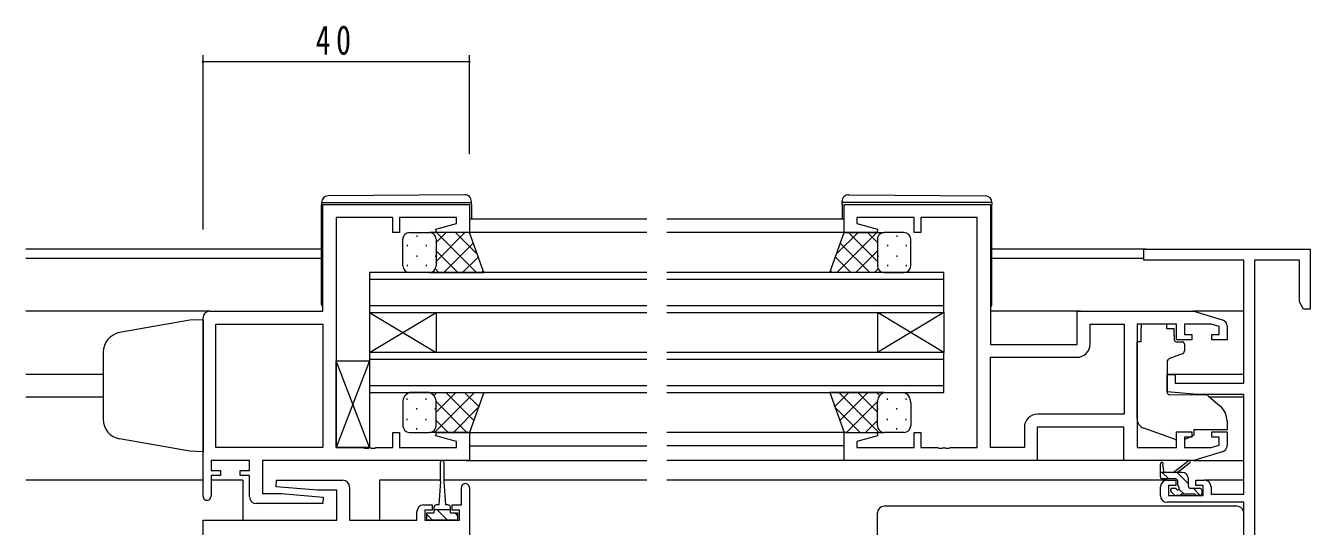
# Model space of a CAD drawing. Units: millimetres, scale not verified. Extents: x -567 to 567, y -403 to 403.
# Drawn here: x 224.4 to 417.3, y 84.9 to 160.1 of the extents above; entities that cross this region are included whole.
import ezdxf

# ---------------------------------------------------------------- set-up
doc = ezdxf.new("R2010")
doc.units = ezdxf.units.MM
doc.header["$LTSCALE"] = 2
for name, color, linetype, lineweight in [('0-3_YKK_11', 7, 'Continuous', 18), ('0-4_YKK_12', 2, 'Continuous', 18), ('0-6_YKK_13', 4, 'Continuous', 18), ('0-7_YKK_D', 6, 'Continuous', 18)]:
    doc.layers.add(name, color=color, linetype=linetype, lineweight=lineweight)
doc.styles.add('ＭＳ ゴシック', font='')
doc.styles.get('ＭＳ ゴシック').set_extended_font_data('MS Gothic')

msp = doc.modelspace()

# ---------------------------------------------------------------- linework, layer by layer
at = {"layer": '0-3_YKK_11'}
for p, q in [((269.024, 133.248), (291.024, 133.248)), ((269.024, 117.248), (269.024, 133.248)), ((291.024, 133.248), (291.024, 129.048)), ((369.274, 133.248), (369.274, 112.248)), ((279.524, 131.318), (271.024, 131.318)), ((271.024, 131.318), (271.024, 96.778)), ((279.524, 129.048), (279.524, 131.318)), ((289.094, 131.318), (280.524, 131.318)), ((280.524, 131.318), (280.524, 129.048)), ((289.094, 130.401), (289.094, 131.318)), ((349.204, 131.318), (349.204, 130.401)), ((357.774, 131.318), (349.204, 131.318)), ((357.774, 129.048), (357.774, 131.318)), ((367.274, 131.318), (358.774, 131.318)), ((358.774, 131.318), (358.774, 129.048)), ((367.274, 96.778), (367.274, 131.318)), ((285.995, 129.571), (289.094, 130.401)), ((286.064, 129.048), (285.995, 129.571)), ((349.204, 130.401), (352.303, 129.571)), ((352.303, 129.571), (352.235, 129.048)), ((280.524, 129.048), (279.524, 129.048)), ((291.024, 129.048), (286.064, 129.048)), ((352.235, 129.048), (347.274, 129.048)), ((358.774, 129.048), (357.774, 129.048)), ((392.274, 124.918), (392.274, 126.548)), ((392.274, 126.548), (417.274, 126.548)), ((417.274, 126.548), (417.274, 117.548)), ((407.274, 124.918), (392.274, 124.918)), ((407.274, 106.448), (407.274, 124.918)), ((415.644, 124.918), (408.904, 124.918)), ((408.904, 124.918), (408.904, 58.178)), ((415.644, 118.639), (415.644, 124.918)), ((416.274, 117.548), (415.644, 118.639)), ((251.024, 89.448), (251.024, 116.248)), ((252.024, 117.248), (269.024, 117.248)), ((382.274, 112.248), (382.274, 117.248)), ((382.274, 117.248), (399.774, 117.248)), ((399.774, 117.248), (404.061, 115.962)), ((417.274, 117.548), (416.274, 117.548)), ((252.954, 115.318), (269.024, 115.318)), ((252.954, 96.778), (252.954, 115.318)), ((269.024, 115.318), (269.024, 96.778)), ((269.024, 115.318), (269.024, 96.778)), ((384.204, 115.318), (389.344, 115.318)), ((384.204, 112.318), (384.204, 115.318)), ((389.344, 115.318), (389.344, 101.778)), ((389.344, 115.318), (389.344, 101.778)), ((397.174, 115.318), (391.274, 115.318)), ((391.274, 115.318), (391.274, 96.778)), ((397.174, 112.948), (397.174, 115.318)), ((398.374, 115.318), (398.374, 113.748)), ((402.379, 115.318), (398.374, 115.318)), ((403.574, 114.96), (402.379, 115.318)), ((403.574, 113.748), (403.574, 114.96)), ((404.774, 115.004), (404.774, 112.948)), ((369.274, 112.248), (382.274, 112.248)), ((399.474, 112.948), (397.174, 112.948)), ((398.374, 113.748), (399.474, 113.748)), ((399.474, 113.748), (399.474, 112.948)), ((402.474, 113.748), (403.574, 113.748)), ((402.474, 112.948), (402.474, 113.748)), ((404.774, 112.948), (402.474, 112.948)), ((369.274, 110.318), (382.204, 110.318)), ((369.274, 96.778), (369.274, 110.318)), ((395.774, 105.142), (395.774, 107.748)), ((395.774, 107.748), (396.974, 107.748)), ((396.974, 107.748), (396.974, 106.448)), ((396.974, 106.448), (407.274, 106.448)), ((400.274, 104.748), (395.774, 105.142)), ((407.274, 104.748), (400.274, 104.748)), ((407.274, 89.748), (407.274, 104.748)), ((389.344, 101.778), (376.344, 101.778)), ((279.524, 99.048), (280.524, 99.048)), ((279.524, 96.778), (279.524, 99.048)), ((280.524, 99.048), (280.524, 96.778)), ((285.995, 98.526), (286.064, 99.048)), ((289.094, 97.695), (285.995, 98.526)), ((286.064, 99.048), (291.024, 99.048)), ((291.024, 99.048), (291.024, 94.848)), ((347.274, 99.048), (352.235, 99.048)), ((347.274, 94.848), (347.274, 99.048)), ((352.303, 98.526), (349.204, 97.695)), ((352.235, 99.048), (352.303, 98.526)), ((357.774, 99.048), (358.774, 99.048)), ((357.774, 96.778), (357.774, 99.048)), ((358.774, 99.048), (358.774, 96.778)), ((374.344, 99.778), (374.344, 96.778)), ((376.274, 99.848), (376.274, 94.848)), ((389.274, 99.848), (376.274, 99.848)), ((389.274, 94.848), (389.274, 99.848)), ((397.174, 99.148), (399.474, 99.148)), ((397.174, 96.778), (397.174, 99.148)), ((399.474, 99.148), (399.474, 98.348)), ((402.474, 99.148), (404.774, 99.148)), ((402.474, 98.348), (402.474, 99.148)), ((404.774, 99.148), (404.774, 97.092)), ((269.024, 96.778), (252.954, 96.778)), ((271.024, 96.778), (275.066, 96.778)), ((275.066, 96.778), (275.249, 96.658)), ((275.249, 96.658), (275.799, 96.658)), ((275.799, 96.658), (275.982, 96.778)), ((275.982, 96.778), (276.066, 96.778)), ((276.066, 96.778), (276.249, 96.658)), ((276.249, 96.658), (276.799, 96.658)), ((276.799, 96.658), (276.982, 96.778)), ((276.982, 96.778), (279.524, 96.778)), ((280.524, 96.778), (289.094, 96.778)), ((289.094, 96.778), (289.094, 97.695)), ((349.204, 97.695), (349.204, 96.778)), ((349.204, 96.778), (357.774, 96.778)), ((358.774, 96.778), (361.316, 96.778)), ((361.316, 96.778), (361.499, 96.658)), ((361.499, 96.658), (362.049, 96.658)), ((362.049, 96.658), (362.232, 96.778)), ((362.232, 96.778), (362.316, 96.778)), ((362.316, 96.778), (362.499, 96.658)), ((362.499, 96.658), (363.049, 96.658)), ((363.049, 96.658), (363.232, 96.778)), ((363.232, 96.778), (367.274, 96.778)), ((374.344, 96.778), (369.274, 96.778)), ((391.274, 96.778), (397.174, 96.778)), ((398.374, 98.348), (398.374, 96.778)), ((399.474, 98.348), (398.374, 98.348)), ((398.374, 96.778), (402.379, 96.778)), ((402.379, 96.778), (403.574, 97.137)), ((403.574, 98.348), (402.474, 98.348)), ((403.574, 97.137), (403.574, 98.348)), ((258.024, 94.848), (252.224, 94.848)), ((252.224, 94.848), (252.224, 93.348)), ((258.024, 93.348), (258.024, 94.848)), ((291.024, 94.848), (259.954, 94.848)), ((259.954, 94.848), (259.954, 89.848)), ((376.274, 94.848), (347.274, 94.848)), ((399.774, 94.848), (389.274, 94.848)), ((404.061, 96.134), (399.774, 94.848)), ((252.224, 93.348), (253.624, 93.348)), ((253.624, 93.348), (253.624, 92.548)), ((256.624, 93.348), (258.024, 93.348)), ((256.624, 92.548), (256.624, 93.348)), ((253.624, 92.548), (252.224, 92.548)), ((252.224, 92.548), (252.224, 89.448)), ((258.024, 92.548), (256.624, 92.548)), ((258.024, 89.348), (258.024, 92.548)), ((262.004, 90.892), (262.046, 91.848)), ((268.217, 90.348), (262.004, 90.892)), ((262.046, 91.848), (272.024, 91.848)), ((273.024, 90.848), (273.024, 85.848)), ((289.824, 88.148), (289.824, 90.748)), ((291.024, 90.748), (291.024, 5.848)), ((394.774, 89.548), (394.774, 90.848)), ((395.774, 91.848), (397.074, 91.848)), ((395.974, 91.048), (395.974, 89.548)), ((397.074, 91.048), (395.974, 91.048)), ((397.074, 91.848), (397.074, 91.048)), ((400.074, 91.848), (401.374, 91.848)), ((400.074, 91.048), (400.074, 91.848)), ((401.174, 91.048), (400.074, 91.048)), ((401.174, 89.548), (401.174, 91.048)), ((402.374, 90.848), (402.374, 89.748)), ((259.954, 89.848), (262.831, 89.848)), ((262.831, 89.848), (269.044, 89.305)), ((271.094, 90.348), (268.217, 90.348)), ((269.044, 89.305), (269.002, 88.348)), ((271.094, 85.848), (271.094, 90.348)), ((395.974, 89.548), (401.174, 89.548)), ((402.374, 89.748), (407.274, 89.748)), ((269.002, 88.348), (259.024, 88.348)), ((283.124, 85.848), (283.124, 87.148)), ((284.124, 88.148), (285.424, 88.148)), ((285.424, 87.348), (284.324, 87.348)), ((284.324, 87.348), (284.324, 85.848)), ((285.424, 88.148), (285.424, 87.348)), ((288.424, 88.148), (289.824, 88.148)), ((288.424, 87.348), (288.424, 88.148)), ((289.524, 87.348), (288.424, 87.348)), ((289.524, 85.848), (289.524, 87.348)), ((407.274, 88.548), (395.774, 88.548)), ((407.274, 58.178), (407.274, 88.548)), ((251.024, 85.848), (271.094, 85.848)), ((251.024, 81.648), (251.024, 85.848)), ((273.024, 85.848), (283.124, 85.848)), ((284.324, 85.848), (289.524, 85.848))]:
    msp.add_line(p, q, dxfattribs=at)
msp.add_lwpolyline([(347.274, 129.048), (347.274, 133.248), (369.274, 133.248)], dxfattribs=at)
for centre, radius, start, end in [((252.024, 116.248), 1, 90.00001, 179.99999), ((403.774, 115.004), 1, 359.99996, 73.30074), ((382.204, 112.318), 2, 270.00001, 359.99999), ((376.344, 99.778), 2, 90.00001, 179.99999), ((403.774, 97.092), 1, 286.69926, 0.00004), ((272.024, 90.848), 1, 0.00001, 89.99999), ((290.424, 90.748), 0.6, 359.99999, 180.00001), ((395.774, 90.848), 1, 90.00001, 179.99999), ((401.374, 90.848), 1, 0.00001, 89.99999), ((251.624, 89.448), 0.6, 179.99999, 0.00001), ((259.024, 89.348), 1, 180.00001, 269.99999), ((395.774, 89.548), 1, 180.00001, 269.99999), ((284.124, 87.148), 1, 90.00001, 179.99999)]:
    msp.add_arc(centre, radius, start, end, dxfattribs=at)
at = {"layer": '0-4_YKK_12'}
for p, q in [((317.649, 131.049), (291.024, 131.048)), ((347.274, 131.049), (320.649, 131.049)), ((317.649, 129.048), (291.024, 129.048)), ((348.363, 129.048), (320.649, 129.048)), ((268.824, 126.548), (224.399, 126.548)), ((392.574, 126.548), (369.474, 126.548)), ((268.824, 125.148), (224.399, 125.148)), ((392.274, 125.148), (369.474, 125.148)), ((276.024, 123.048), (276.024, 117.048)), ((317.649, 123.048), (276.024, 123.048)), ((276.024, 122.048), (317.649, 122.048)), ((362.274, 123.048), (320.649, 123.048)), ((320.649, 122.048), (362.274, 122.048)), ((362.274, 117.048), (362.274, 123.048)), ((317.649, 118.048), (276.024, 118.048)), ((362.274, 118.048), (320.649, 118.048)), ((252.024, 117.248), (224.399, 117.248)), ((276.024, 111.048), (286.024, 117.048)), ((276.024, 117.048), (286.024, 111.048)), ((276.024, 117.048), (276.024, 111.048)), ((276.024, 117.048), (317.649, 117.048)), ((286.024, 117.048), (286.024, 111.048)), ((320.649, 117.048), (362.274, 117.048)), ((362.274, 111.048), (352.274, 117.048)), ((362.274, 117.048), (352.274, 111.048)), ((352.274, 117.048), (352.274, 111.048)), ((362.274, 117.048), (362.274, 111.048)), ((382.774, 117.248), (369.274, 117.248)), ((407.274, 117.248), (399.701, 117.248)), ((276.024, 111.048), (276.024, 105.048)), ((317.649, 111.048), (276.024, 111.048)), ((276.024, 110.048), (317.649, 110.048)), ((362.274, 111.048), (320.649, 111.048)), ((320.649, 110.048), (362.274, 110.048)), ((362.274, 105.048), (362.274, 111.048)), ((236.024, 107.748), (224.399, 107.748)), ((407.274, 107.748), (395.774, 107.748)), ((236.024, 104.348), (224.399, 104.348)), ((317.649, 106.048), (276.024, 106.048)), ((276.024, 105.048), (317.649, 105.048)), ((362.274, 106.048), (320.649, 106.048)), ((320.649, 105.048), (362.274, 105.048)), ((407.274, 104.348), (402.151, 104.348)), ((291.024, 99.049), (317.649, 99.049)), ((347.774, 99.048), (320.649, 99.049)), ((291.024, 97.049), (317.649, 97.049)), ((347.274, 97.048), (320.649, 97.049)), ((290.524, 94.848), (317.649, 94.848)), ((347.774, 94.848), (320.649, 94.848)), ((251.024, 91.848), (224.399, 91.848)), ((257.024, 91.848), (252.224, 91.848)), ((257.024, 91.848), (257.024, 85.848)), ((286.674, 91.848), (277.524, 91.848)), ((277.524, 91.848), (277.524, 85.848)), ((317.649, 91.848), (287.174, 91.848)), ((395.774, 91.848), (320.649, 91.848)), ((407.274, 91.848), (401.374, 91.848))]:
    msp.add_line(p, q, dxfattribs=at)
at = {"layer": '0-6_YKK_13'}
for p, q in [((268.824, 133.557), (268.824, 133.548)), ((268.824, 133.548), (268.824, 133.248)), ((268.824, 133.548), (269.32, 133.548)), ((268.824, 118.248), (268.824, 133.248)), ((269.32, 133.548), (290.82, 133.548)), ((290.315, 134.736), (269.815, 134.557)), ((291.324, 133.248), (291.324, 133.548)), ((291.324, 133.248), (291.324, 131.048)), ((346.974, 133.248), (346.974, 133.548)), ((346.974, 133.248), (346.974, 131.048)), ((368.978, 133.548), (347.478, 133.548)), ((347.983, 134.736), (368.483, 134.557)), ((369.474, 133.548), (368.978, 133.548)), ((369.474, 133.557), (369.474, 133.548)), ((369.474, 133.548), (369.474, 133.248)), ((369.474, 118.248), (369.474, 133.248)), ((281.024, 124.048), (281.024, 128.048)), ((282.024, 129.048), (285.024, 129.048)), ((283.104, 128.628), (283.104, 128.428)), ((291.024, 129.048), (285.024, 129.048)), ((286.024, 127.555), (287.517, 129.048)), ((286.024, 124.727), (290.345, 129.048)), ((286.024, 128.048), (286.024, 124.048)), ((286.024, 128.048), (286.024, 124.448)), ((292.097, 123.048), (286.097, 129.048)), ((287.174, 123.048), (291.59, 127.464)), ((292.19, 125.784), (288.925, 129.048)), ((293.167, 123.048), (291.024, 129.048)), ((345.131, 123.048), (347.274, 129.048)), ((346.108, 125.784), (349.373, 129.048)), ((346.201, 123.048), (352.201, 129.048)), ((351.124, 123.048), (346.708, 127.464)), ((347.274, 129.048), (353.274, 129.048)), ((352.274, 124.727), (347.953, 129.048)), ((352.274, 127.555), (350.781, 129.048)), ((352.274, 128.048), (352.274, 124.048)), ((356.274, 129.048), (353.274, 129.048)), ((355.194, 128.628), (355.194, 128.428)), ((357.274, 124.048), (357.274, 128.048)), ((281.689, 127.213), (281.689, 127.013)), ((283.104, 125.598), (283.104, 125.398)), ((284.519, 127.213), (284.519, 127.013)), ((285.934, 125.598), (285.934, 125.398)), ((289.269, 123.048), (286.024, 126.293)), ((290.002, 123.048), (292.334, 125.38)), ((348.296, 123.048), (345.964, 125.38)), ((349.029, 123.048), (352.274, 126.293)), ((352.364, 125.598), (352.364, 125.398)), ((353.779, 127.213), (353.779, 127.013)), ((355.194, 125.598), (355.194, 125.398)), ((356.609, 127.213), (356.609, 127.013)), ((281.689, 124.183), (281.689, 123.983)), ((284.519, 124.183), (284.519, 123.983)), ((286.44, 123.048), (285.908, 123.581)), ((351.858, 123.048), (352.39, 123.581)), ((353.779, 124.183), (353.779, 123.983)), ((356.609, 124.183), (356.609, 123.983)), ((285.024, 123.048), (282.024, 123.048)), ((285.024, 123.048), (293.167, 123.048)), ((292.831, 123.048), (293.078, 123.296)), ((353.274, 123.048), (345.131, 123.048)), ((345.468, 123.048), (345.22, 123.296)), ((353.274, 123.048), (356.274, 123.048)), ((249.024, 115.878), (238.503, 114.023)), ((251.024, 115.948), (249.024, 115.878)), ((251.024, 115.948), (251.024, 96.148)), ((391.874, 115.318), (391.874, 114.648)), ((395.674, 115.318), (391.874, 115.318)), ((391.874, 113.648), (391.874, 114.648)), ((395.674, 115.318), (395.674, 114.648)), ((395.674, 114.648), (396.844, 114.648)), ((396.844, 113.648), (396.844, 114.648)), ((391.874, 112.648), (391.274, 112.648)), ((391.274, 101.093), (391.274, 112.648)), ((391.874, 112.648), (391.874, 113.648)), ((396.844, 113.648), (396.844, 112.948)), ((397.144, 112.648), (398.074, 112.648)), ((398.374, 112.348), (398.374, 111.298)), ((236.024, 111.069), (236.024, 100.892)), ((398.045, 110.829), (396.045, 110.1)), ((271.024, 96.778), (271.024, 109.778)), ((271.024, 109.778), (276.024, 109.778)), ((276.024, 109.778), (271.024, 96.778)), ((276.024, 96.778), (271.024, 109.778)), ((276.024, 109.778), (276.024, 96.778)), ((395.774, 109.652), (395.774, 105.046)), ((285.024, 105.048), (282.024, 105.048)), ((285.024, 105.048), (293.167, 105.048)), ((285.678, 104.582), (286.144, 105.048)), ((285.801, 99.048), (291.801, 105.048)), ((286.024, 102.1), (288.973, 105.048)), ((291.668, 100.85), (287.47, 105.048)), ((292.412, 102.934), (290.298, 105.048)), ((293.167, 105.048), (291.024, 99.048)), ((293.156, 105.019), (293.126, 105.048)), ((353.274, 105.048), (345.131, 105.048)), ((345.131, 105.048), (347.274, 99.048)), ((345.142, 105.018), (345.172, 105.048)), ((345.886, 102.934), (348, 105.048)), ((352.497, 99.048), (346.497, 105.048)), ((346.63, 100.85), (350.828, 105.048)), ((352.274, 102.1), (349.325, 105.048)), ((352.62, 104.582), (352.154, 105.048)), ((353.274, 105.048), (356.274, 105.048)), ((395.991, 104.746), (401.377, 104.699)), ((402.011, 104.465), (403.702, 103.046)), ((281.024, 103.548), (281.024, 100.048)), ((281.689, 103.913), (281.689, 104.113)), ((283.104, 102.498), (283.104, 102.698)), ((284.519, 103.913), (284.519, 104.113)), ((285.934, 102.498), (285.934, 102.698)), ((290.641, 99.048), (286.024, 103.665)), ((286.024, 100.048), (286.024, 103.548)), ((286.024, 100.048), (286.024, 103.148)), ((288.63, 99.048), (292.354, 102.773)), ((349.669, 99.048), (345.944, 102.773)), ((347.657, 99.048), (352.274, 103.665)), ((352.274, 100.048), (352.274, 103.548)), ((352.364, 102.498), (352.364, 102.698)), ((353.779, 103.913), (353.779, 104.113)), ((355.194, 102.498), (355.194, 102.698)), ((356.609, 103.913), (356.609, 104.113)), ((357.274, 103.548), (357.274, 100.048)), ((281.689, 100.883), (281.689, 101.083)), ((284.519, 100.883), (284.519, 101.083)), ((287.813, 99.048), (286.024, 100.837)), ((350.485, 99.048), (352.274, 100.837)), ((353.779, 100.883), (353.779, 101.083)), ((356.609, 100.883), (356.609, 101.083)), ((404.774, 100.748), (404.774, 99.448)), ((282.024, 99.048), (285.024, 99.048)), ((283.104, 99.468), (283.104, 99.668)), ((291.024, 99.048), (285.024, 99.048)), ((285.934, 99.634), (285.934, 99.668)), ((347.274, 99.048), (353.274, 99.048)), ((352.364, 99.634), (352.364, 99.668)), ((356.274, 99.048), (353.274, 99.048)), ((355.194, 99.468), (355.194, 99.668)), ((396.902, 98.008), (392.265, 99.682)), ((398.468, 98.042), (399.774, 98.651)), ((404.774, 99.448), (399.774, 99.448)), ((399.774, 99.448), (399.774, 99.148)), ((399.774, 99.148), (399.774, 98.651)), ((249.024, 96.218), (238.503, 98.073)), ((276.024, 96.778), (271.024, 96.778)), ((251.024, 96.148), (249.024, 96.218)), ((286.674, 91.648), (286.674, 94.598)), ((287.174, 94.598), (287.174, 91.648)), ((389.774, 94.848), (375.774, 94.848)), ((396.674, 93.048), (398.892, 94.731)), ((399.701, 94.848), (407.274, 94.848)), ((394.774, 92.348), (394.774, 94.348)), ((397.974, 93.048), (394.774, 93.048)), ((396.016, 92.048), (395.016, 93.048)), ((395.074, 94.175), (395.273, 93.048)), ((398.974, 91.336), (397.262, 93.048)), ((397.274, 93.048), (399.093, 94.449)), ((286.674, 91.648), (286.424, 88.148)), ((287.174, 91.648), (287.424, 88.148)), ((397.074, 92.048), (395.074, 92.048)), ((397.374, 91.109), (397.374, 91.748)), ((398.974, 90.948), (398.974, 92.048)), ((396.862, 89.636), (396.362, 90.136)), ((396.574, 90.648), (396.913, 90.648)), ((397.674, 89.548), (397.074, 89.548)), ((398.316, 89.748), (397.571, 90.494)), ((399.974, 89.748), (397.874, 89.748)), ((399.274, 90.648), (400.674, 90.648)), ((400.751, 89.558), (399.662, 90.648)), ((400.674, 89.548), (400.174, 89.548)), ((400.974, 90.348), (400.974, 89.848)), ((284.624, 86.948), (285.674, 86.948)), ((284.624, 85.848), (284.624, 86.948)), ((285.674, 87.748), (285.674, 86.948)), ((285.674, 87.448), (288.174, 87.448)), ((286.424, 88.148), (286.074, 88.148)), ((287.774, 88.148), (287.424, 88.148)), ((288.174, 86.948), (288.174, 87.748)), ((288.174, 86.948), (289.224, 86.948)), ((289.224, 86.588), (288.863, 86.948)), ((289.224, 86.948), (289.224, 85.848)), ((352.274, 63.448), (352.274, 86.948)), ((406.274, 87.948), (353.274, 87.948)), ((407.274, 63.448), (407.274, 86.948)), ((285.473, 85.848), (284.624, 86.697)), ((289.224, 85.848), (284.624, 85.848))]:
    msp.add_line(p, q, dxfattribs=at)
for points in [[(290.82, 133.548), (291.324, 133.548), (291.324, 133.736)], [(347.478, 133.548), (346.974, 133.548), (346.974, 133.736)], [(287.718, 85.848), (286.924, 86.642), (286.118, 87.448)]]:
    msp.add_lwpolyline(points, dxfattribs=at)
for centre, radius, start, end in [((269.824, 133.557), 1, 90.5, 180), ((290.324, 133.736), 1, 0, 90.5), ((347.974, 133.736), 1, 89.5, 180), ((368.474, 133.557), 1, 0, 89.5), ((282.024, 128.048), 1, 89.9999, 179.9999), ((285.024, 128.048), 1, 359.9999, 89.9999), ((353.274, 128.048), 1, 90.0001, 180.0001), ((356.274, 128.048), 1, 0.0001, 90.0001), ((282.024, 124.048), 1, 179.9999, 269.9999), ((285.024, 124.048), 1, 269.9999, 359.9999), ((353.274, 124.048), 1, 180.0001, 270.0001), ((356.274, 124.048), 1, 270.0001, 0.0001), ((269.324, 118.248), 0.5, 180, 233.13017), ((368.974, 118.248), 0.5, 306.86983, 360), ((239.024, 111.069), 3, 100, 180), ((397.144, 112.948), 0.3, 180, 270), ((398.074, 112.348), 0.3, 0, 90), ((396.274, 109.652), 0.5, 110, 180), ((397.874, 111.298), 0.5, 290, 0), ((282.556, 103.61), 1.534, 110.30881, 182.3117), ((284.492, 103.61), 1.534, 357.68843, 69.69136), ((353.806, 103.61), 1.534, 110.30864, 182.31157), ((355.742, 103.61), 1.534, 357.6883, 69.69119), ((396.074, 105.046), 0.3, 180, 269.5), ((401.368, 103.699), 1, 50, 89.5), ((401.774, 100.748), 3, 0, 50), ((239.024, 101.028), 3, 180, 260), ((392.774, 101.093), 1.5, 180, 250.14674), ((282.024, 100.048), 1, 180.0001, 270.0001), ((285.024, 100.048), 1, 270.0001, 0.0001), ((353.274, 100.048), 1, 179.9999, 269.9999), ((356.274, 100.048), 1, 269.9999, 359.9999), ((397.242, 98.948), 1, 250.14674, 266.11316), ((398.045, 98.948), 1, 289.20296, 295), ((286.924, 94.598), 0.25, 0, 180), ((394.974, 94.348), 0.2, 300, 180), ((399.074, 94.648), 0.2, 275.58289, 155.58289), ((397.974, 92.048), 1, 0, 90), ((395.074, 92.348), 0.3, 180, 270), ((397.074, 91.748), 0.3, 0, 90), ((397.374, 90.648), 0.25, 213.05573, 56.94427), ((397.674, 91.109), 0.3, 180, 236.94427), ((399.274, 90.948), 0.3, 180, 270), ((396.574, 90.348), 0.3, 90, 225), ((397.074, 89.848), 0.3, 225, 270), ((396.913, 90.348), 0.3, 33.05573, 90), ((397.674, 89.748), 0.2, 270, 0), ((400.174, 89.748), 0.2, 180, 270), ((400.674, 90.348), 0.3, 0, 90), ((400.674, 89.848), 0.3, 270, 0), ((286.074, 87.748), 0.4, 90, 180), ((287.774, 87.748), 0.4, 0, 90), ((353.274, 86.948), 1, 90, 180), ((406.274, 86.948), 1, 0, 90)]:
    msp.add_arc(centre, radius, start, end, dxfattribs=at)
at = {"layer": '0-7_YKK_D'}
for p, q in [((251.024, 129.501), (251.024, 155.698)), ((291.024, 154.698), (251.024, 154.698)), ((291.024, 140.829), (291.024, 155.698))]:
    msp.add_line(p, q, dxfattribs=at)
for centre, start, end in [((251.024, 154.698), 0, 180), ((251.024, 154.698), 180, 0), ((291.024, 154.698), 0, 180), ((291.024, 154.698), 180, 0)]:
    msp.add_arc(centre, 0.106, start, end, dxfattribs=at)

# ---------------------------------------------------------------- texts
at = {"layer": '0-7_YKK_D', "color": 7, "insert": (267.93, 155.698), "char_height": 4.399, "attachment_point": 7, "style": 'ＭＳ ゴシック'}
msp.add_mtext('\\T1.37;\\W0.75;40', dxfattribs=at)

doc.saveas('drawing.dxf')
